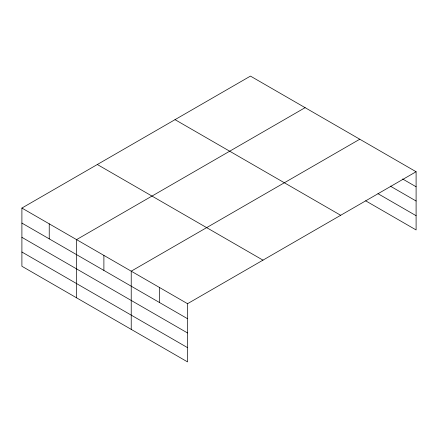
<?xml version="1.0" encoding="UTF-8"?>
<svg xmlns="http://www.w3.org/2000/svg" width="438" height="438" viewBox="0 0 438 438"><rect width="100%" height="100%" fill="white"/><g stroke="black" fill="none" stroke-linecap="round" stroke-linejoin="round"><path stroke-width="0.66" d="M416.1 171.74L250.454 76.102L21.9 208.061L21.9 266.26L187.546 361.897L187.546 303.693L416.1 171.74L416.1 229.939L365.648 200.812M305.116 107.66L76.562 239.619L76.562 297.824M359.779 139.224L131.225 271.177L131.225 329.381M402.61 178.972L416.1 186.763M390.285 186.106L416.1 201.009M377.967 193.678L416.1 215.693M175.03 119.651L340.676 215.282M97.324 164.513L262.97 260.15M21.9 208.061L187.546 303.693M21.9 223.084L187.546 318.716M21.9 237.336L187.546 332.968M21.9 252.014L187.546 347.646M159.383 287.438L159.383 302.461M103.894 255.398L103.894 270.421M49.231 223.84L49.231 238.863"/></g></svg>
